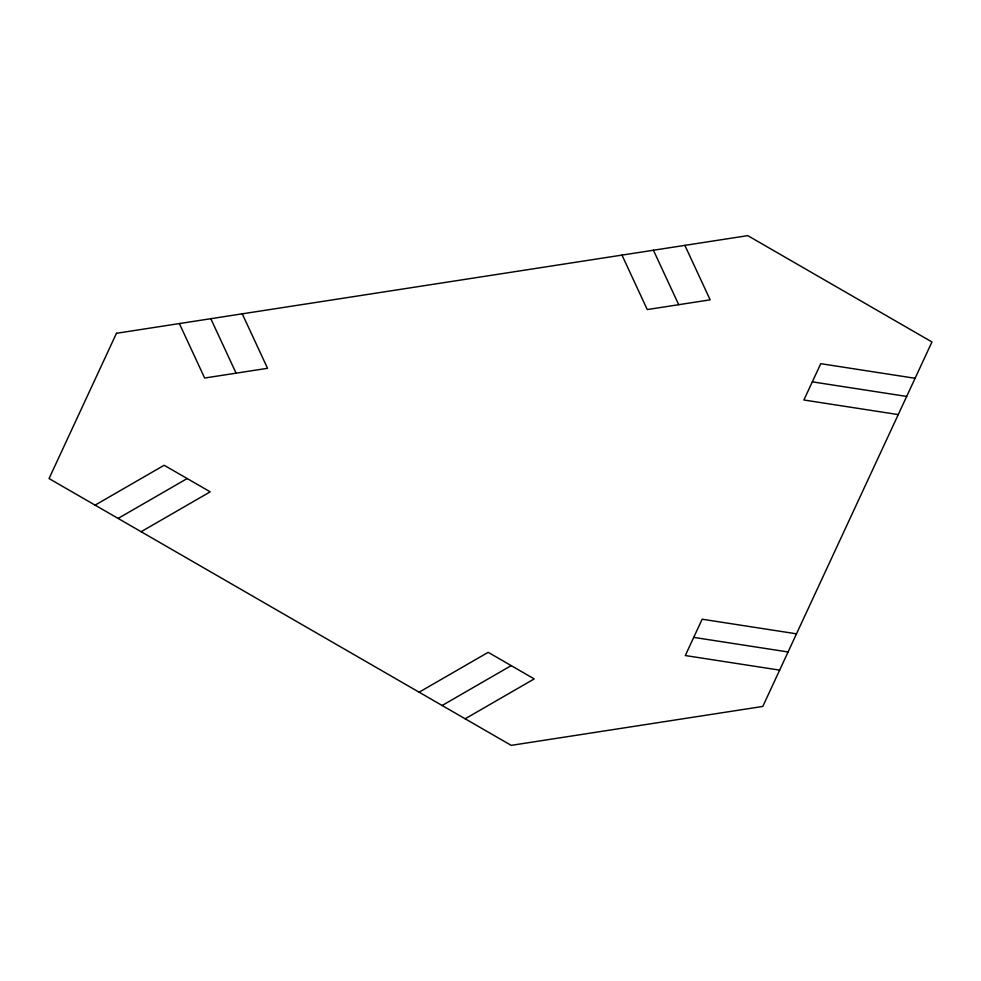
<?xml version="1.0" encoding="UTF-8"?>
<svg xmlns="http://www.w3.org/2000/svg" width="981" height="981" viewBox="0 0 981 981"><rect width="100%" height="100%" fill="white"/><g stroke="black" fill="none" stroke-linecap="round" stroke-linejoin="round"><path stroke-width="1.47" d="M95.096 505.129L164.158 465.264L210.204 491.837L141.141 531.714M118.112 518.422L187.187 478.556M419.108 692.206L488.17 652.328L534.216 678.913L465.153 718.791M442.124 705.498L511.199 665.621M915.101 378.286L820.754 363.681L803.893 400.003L898.24 414.595M812.317 381.842L906.665 396.434M796.498 633.824L702.151 619.219L685.302 655.541L779.65 670.133M693.726 637.38L788.074 651.973M684.873 245.36L710.146 299.83L647.252 309.567L621.979 255.097M653.42 250.229L678.705 304.699M242.258 313.834L267.543 368.304L204.649 378.028L179.364 323.558M210.817 318.702L236.09 373.172M116.469 333.295L49.05 478.556L511.199 745.364L762.789 706.443L931.95 341.964L747.767 235.636L116.469 333.295"/></g></svg>
